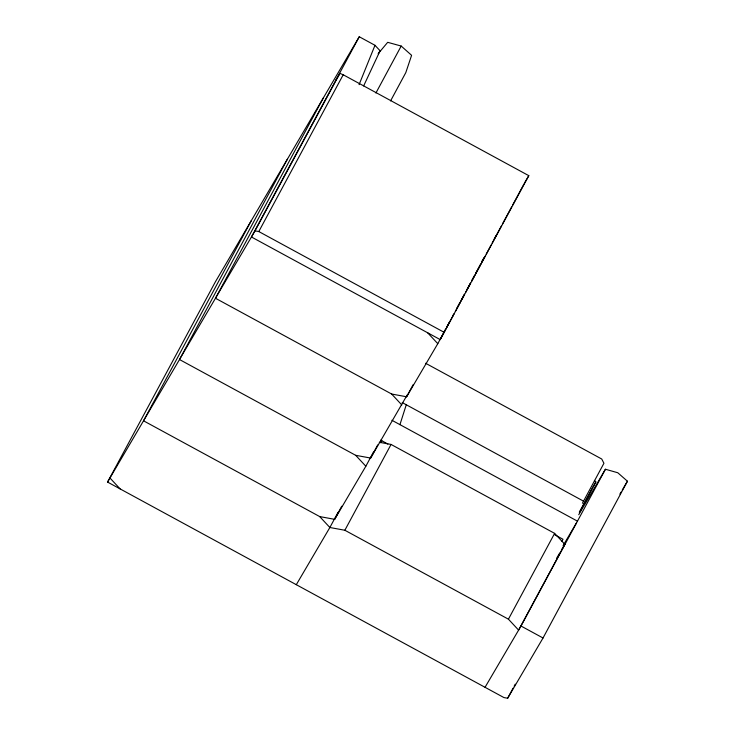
<?xml version="1.0" encoding="UTF-8"?>
<svg xmlns="http://www.w3.org/2000/svg" width="735" height="735" viewBox="0 0 735 735"><rect width="100%" height="100%" fill="white"/><g stroke="black" fill="none" stroke-linecap="round" stroke-linejoin="round"><path stroke-width="1.1" d="M399.941 424.646L406.271 404.764M359.075 84.654L374.988 45.304L359.259 36.75L215.373 281.845L107.558 482.077L503.907 697.561L507.655 698.25L543.027 637.998L627.442 481.214L617.777 472.752L605.429 469.242L578.739 514.702M363.65 85.912L380.087 50.761L374.988 45.304M579.704 512.047L595.846 481.958L594.394 480.396M251.342 220.573L143.527 420.806L319.688 516.576L334.664 519.333L365.846 466.229L373.454 452.089M287.312 159.293L179.496 359.534L355.657 455.305L370.642 458.061L407.254 394.86M323.29 98.021L215.474 298.254L391.636 394.024L406.611 396.781L437.794 343.677L445.401 329.546M359.259 36.75L251.444 236.982L440.191 339.598L528.805 175.665L343.208 74.768L339.846 73.371L335.867 80.207M107.558 482.077L255.045 230.854L339.846 73.371M255.045 230.854L258.793 231.543L343.208 74.768M375.916 93.005L401.191 46.048L387.694 42.318L378.13 53.728M390.57 100.906L405.803 72.609L411.6 55.318L401.191 46.048M338.026 512.359L329.868 527.5L296.297 584.692M334.664 519.333L341.729 506.204M370.642 458.061L377.707 444.932M406.611 396.781L413.134 384.671M446.485 327.525L449.746 321.471M452.466 316.427L453.55 314.405M456.812 308.342L460.073 302.287M461.167 300.266L464.428 294.211M467.148 289.167L470.409 283.104M471.493 281.082L474.755 275.028M475.839 273.007L480.736 263.92M481.82 261.908L483.997 257.866L481.682 261.798M440.191 339.598L454.258 313.468M455.342 311.456L464.538 294.367M465.623 292.365L470.492 283.315M471.576 281.303L474.819 275.276M475.903 273.264L480.773 264.223M481.857 262.211L485.1 256.184M486.184 254.172L491.053 245.123M492.138 243.12L501.334 226.031M502.418 224.019L511.615 206.939M512.699 204.927L524.064 183.823M344.853 530.257L391.057 444.445L554.631 533.371L564.82 544.295L518.607 630.115L508.427 619.182L344.853 530.257L329.868 527.5L319.688 516.576M508.427 619.182L554.631 533.371M582.423 503.236L603.931 463.27L601.735 459.017L425.593 363.255M579.309 512.221L592.309 488.068M485.036 687.298L521.005 626.027L605.429 469.242M507.655 698.25L513.067 688.199M514.151 686.187L515.226 684.184M524.606 182.813L528.805 175.665M378.929 52.736L380.087 50.761M494.333 238.673L496.07 235.714M380.675 442.718L381.823 440.761M592.851 487.066L595.846 481.958M561.843 541.217L562.992 539.26L554.943 534.878M563.102 545.627L576.323 523.118M556.762 558.012L559.638 553.115M561.944 549.192L564.82 544.295M619.908 494.058L621.066 492.082M622.223 490.107L627.442 481.214M379.288 442.277L391.057 444.445M258.793 231.543L444.381 332.45M402.238 402.569L583.516 501.151M391.893 420.264L577.471 521.161M380.712 440.127L387.869 444.05M521.005 626.027L543.027 637.998M427.605 332.753L437.794 343.677M391.636 394.024L401.815 404.957M355.657 455.305L365.846 466.229M109.956 477.989L120.136 488.922"/></g></svg>
